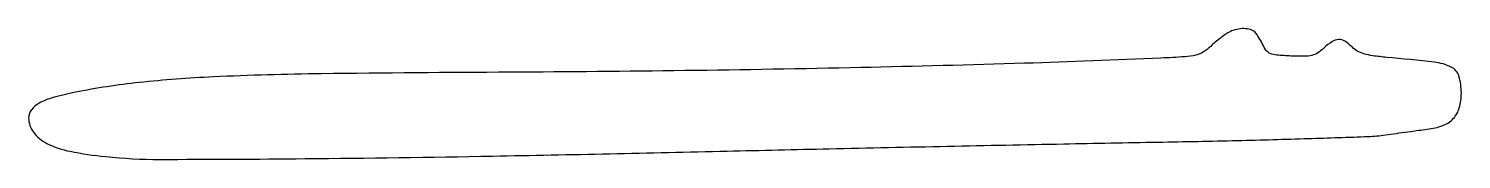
# Model space of a CAD drawing. Extents: x 0 to 403, y 0 to 37.
import ezdxf

# ---------------------------------------------------------------- set-up
doc = ezdxf.new("R2010")
doc.units = 0

msp = doc.modelspace()

# ---------------------------------------------------------------- linework, layer by layer
msp.add_lwpolyline([(337.5, 35.837911, 0.02966), (336.52762, 35.224705, 0.010425), (335.20625, 34.235155, 0.010308), (333.795243, 33.084174, 0.011892), (332.5, 31.928184, -0.049745), (330.397265, 30.319616, -0.080507), (328.321658, 29.459264, -0.041452), (325.239463, 28.995243, -0.005213), (318.5, 28.616454, -0.003802), (280.16056, 27.154366, -0.002205), (234.080558, 25.951247, -0.002103), (184.552023, 25.085028, -0.002165), (135.5, 24.645962, 0.001805), (82.384543, 24.208859, 0.008584), (52.018092, 23.32781, 0.014875), (31.066286, 21.734072, 0.023066), (13.142721, 18.992326, 0.017631), (6.884373, 17.505997, 0.058443), (2.968047, 15.918159, 0.102099), (0.782538, 14.056938, 0.166994), (0, 11.779271, 0.163531), (1.362679, 7.724259, 0.114463), (5.096521, 4.614364, 0.068145), (11.652578, 2.365345, 0.022994), (21.66421, 0.868577, 0.025863), (36.859482, 0.097374, 0.001986), (77.789424, 0.301097, 0.002445), (130.513382, 1.030895, 0.00126), (196.5, 2.433435, -0.000443), (225.157934, 3.089393, -0.000283), (258.484569, 3.803802, -0.000284), (291.160338, 4.467199, -0.000529), (317.63896, 4.961695, 0.00146), (340.027683, 5.421518, 0.00205), (360.008781, 5.972268, 0.001206), (376.847832, 6.546192, 0.027788), (381.63896, 6.988439, -0.001784), (384.622397, 7.421167, -0.00133), (387.916764, 7.878066, -0.001344), (391.024727, 8.292188, -0.003056), (393.375556, 8.584398, 0.057701), (397.781818, 9.629261, 0.11685), (400.74468, 11.573614, 0.122705), (402.432229, 14.567929, 0.067358), (403, 18.763416, 0.072344), (402.29756, 23.592899, 0.211857), (400.163128, 26.094266, 0.083393), (395.436107, 27.455818, 0.006164), (381.996855, 28.827524, -0.01215), (378.126863, 29.269394, -0.038327), (375.577075, 29.825141, -0.056487), (373.741956, 30.609844, -0.067394), (372.246855, 31.75, 0.053648), (370.215517, 33.388986, 0.153345), (368.484878, 33.863098, 0.13811), (366.677331, 33.281277, 0.040401), (364.360888, 31.458656, -0.042166), (362.598581, 30.082067, -0.085527), (360.988891, 29.385871, -0.058725), (358.86944, 29.12976, -0.011848), (355.068861, 29.208656, -0.009565), (351.056611, 29.464101, -0.077455), (349.2702, 29.896177, -0.13504), (348.144769, 30.770293, -0.050432), (347.105121, 32.5, 0.018417), (346.483367, 33.702349, 0.019395), (345.784735, 34.834564, 0.019446), (345.109216, 35.760017, 0.077826), (344.595626, 36.234687, 0.104581), (343.187246, 36.800956, 0.0575), (341.324845, 36.910989, 0.053718), (339.325645, 36.581806, 0.058267)], format="xyb", close=True)

doc.saveas('drawing.dxf')
